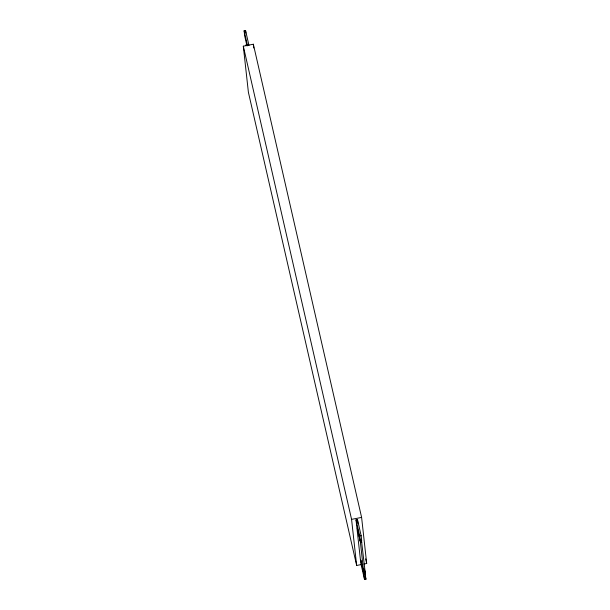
<?xml version="1.0" encoding="UTF-8"?>
<svg xmlns="http://www.w3.org/2000/svg" width="610" height="610" viewBox="0 0 610 610"><rect width="100%" height="100%" fill="white"/><g stroke="black" fill="none" stroke-linecap="round" stroke-linejoin="round"><path stroke-width="0.91" d="M246.966 45.857L244.686 35.898L244.122 30.782L245.555 30.5L248.979 45.46M245.7 45.064L247.134 44.789M361.227 564.563L356.659 565.455L248.392 92.27L243.306 46.185L253.341 44.225L361.608 517.41L366.694 563.495L363.956 564.029M356.659 565.455L351.573 519.369L361.608 517.41M364.544 570.403L365.954 579.218L364.521 579.5L360.823 563.335L356.019 519.812L357.452 519.529L361.15 535.694L361.715 540.818L360.281 541.093L357.323 528.161L360.418 542.374L363.812 573.103L365.245 572.82L361.433 540.246M360.281 541.093L359.717 535.976L361.15 535.694M360.418 542.374L361.852 542.092M364.521 579.5L363.956 574.376L365.39 574.101M365.634 558.851L366.694 563.495M244.122 30.782L247.546 45.742M356.019 519.812L359.717 535.976M364.399 569.122L365.245 572.82M365.131 575.626L365.954 579.218M243.306 46.185L351.573 519.369M363.812 573.103L360.853 560.163L363.956 574.376M357.452 519.529L357.864 523.311M253.341 44.225L253.752 47.984M245.555 30.5L245.838 33.062"/></g></svg>
